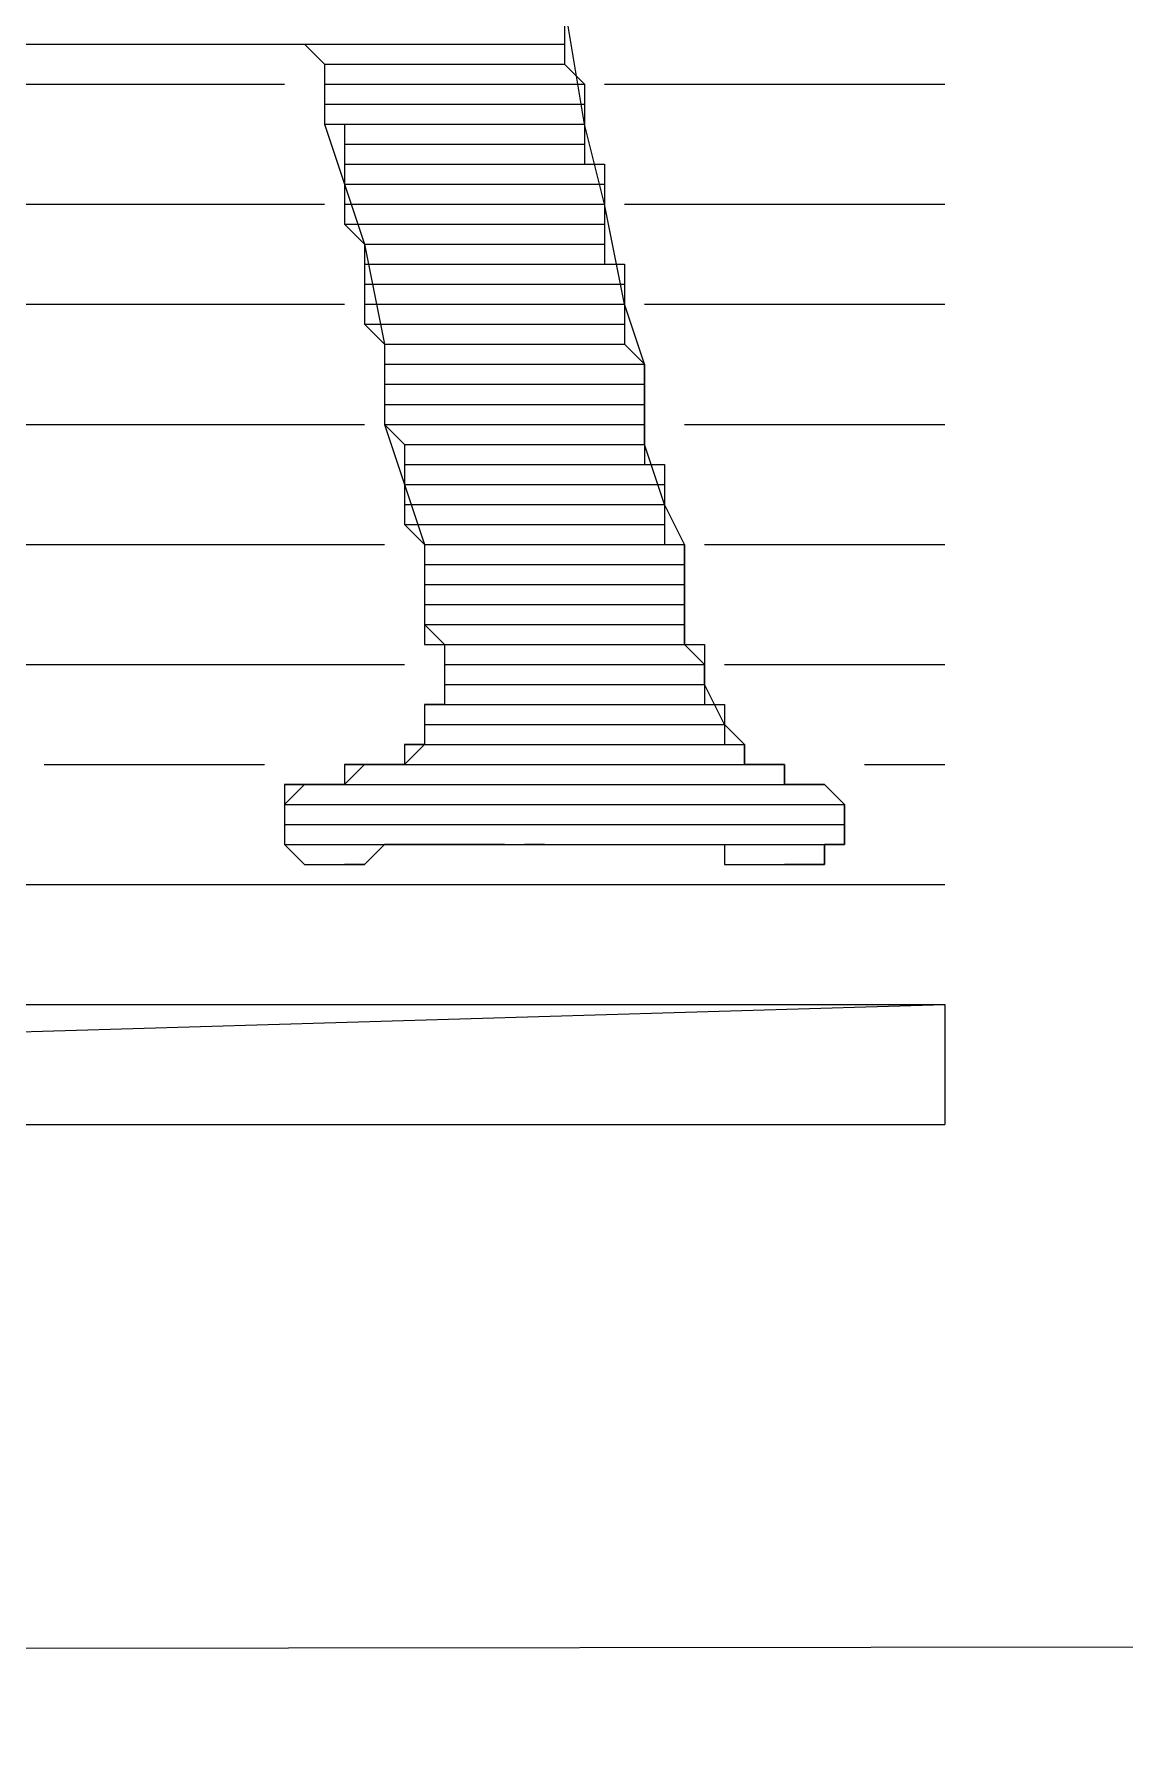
# Model space of a CAD drawing. Header units: metres. Extents: x 45 to 1207, y 17 to 774.
# Drawn here: x 980.52 to 993.6, y 17.04 to 37.56 of the extents above; entities that cross this region are included whole.
import ezdxf

# ---------------------------------------------------------------- set-up
doc = ezdxf.new("R2010")
doc.units = ezdxf.units.M

msp = doc.modelspace()

# ---------------------------------------------------------------- linework, layer by layer
for p, q in [((987.12, 36.48), (986.88, 37.92)), ((986.88, 37.68), (986.88, 37.44)), ((978.48, 37.44), (986.88, 37.44)), ((979.44, 37.44), (983.52, 37.44)), ((979.68, 37.44), (983.52, 37.44)), ((983.52, 37.44), (986.88, 37.44)), ((983.52, 37.44), (986.88, 37.44)), ((983.52, 37.44), (983.76, 37.44)), ((983.76, 37.44), (986.88, 37.44)), ((983.76, 37.44), (986.88, 37.44)), ((983.76, 37.44), (986.88, 37.44)), ((983.76, 37.44), (986.88, 37.44)), ((983.76, 37.44), (986.88, 37.44)), ((983.76, 37.44), (986.88, 37.44)), ((983.76, 37.44), (986.88, 37.44)), ((983.76, 37.44), (986.88, 37.44)), ((983.76, 37.44), (984, 37.2)), ((983.76, 37.44), (986.88, 37.44)), ((983.76, 37.44), (984, 37.2)), ((986.88, 37.44), (986.88, 37.2)), ((984, 37.2), (986.88, 37.2)), ((984, 37.2), (986.88, 37.2)), ((984, 37.2), (986.88, 37.2)), ((984, 37.2), (986.88, 37.2)), ((984, 37.2), (986.88, 37.2)), ((984, 37.2), (984, 36.96)), ((984, 37.2), (986.88, 37.2)), ((984, 37.2), (984, 36.48)), ((986.88, 37.2), (987.12, 36.96)), ((979.68, 36.96), (983.52, 36.96)), ((984, 36.96), (987.12, 36.96)), ((984, 36.96), (987.12, 36.96)), ((984, 36.96), (987.12, 36.96)), ((984, 36.96), (987.12, 36.96)), ((984, 36.96), (987.12, 36.96)), ((984, 36.96), (984, 36.72)), ((984, 36.96), (987.12, 36.96)), ((987.12, 36.96), (987.12, 36.72)), ((987.36, 36.96), (991.44, 36.96)), ((984, 36.72), (987.12, 36.72)), ((984, 36.72), (987.12, 36.72)), ((984, 36.72), (987.12, 36.72)), ((984, 36.72), (984, 36.48)), ((984, 36.72), (987.12, 36.72)), ((987.12, 36.72), (987.12, 36.48)), ((984, 36.48), (987.12, 36.48)), ((984, 36.48), (987.12, 36.48)), ((984, 36.48), (987.12, 36.48)), ((984, 36.48), (987.12, 36.48)), ((984, 36.48), (987.12, 36.48)), ((984, 36.48), (984.48, 35.04)), ((984.24, 36.48), (987.12, 36.48)), ((984.24, 36.48), (987.12, 36.48)), ((984.24, 36.48), (987.12, 36.48)), ((984.24, 36.48), (987.12, 36.48)), ((984.24, 36.48), (984.24, 36.24)), ((984.24, 36.48), (987.12, 36.48)), ((987.12, 36.48), (987.12, 36.24)), ((987.36, 35.52), (987.12, 36.48)), ((984.24, 36.24), (987.12, 36.24)), ((984.24, 36.24), (987.12, 36.24)), ((984.24, 36.24), (987.12, 36.24)), ((984.24, 36.24), (987.12, 36.24)), ((984.24, 36.24), (987.12, 36.24)), ((984.24, 36.24), (987.12, 36.24)), ((984.24, 36.24), (987.12, 36.24)), ((984.24, 36.24), (987.12, 36.24)), ((984.24, 36.24), (987.12, 36.24)), ((984.24, 36.24), (984.24, 36)), ((984.24, 36.24), (987.12, 36.24)), ((987.12, 36.24), (987.12, 36)), ((984.24, 36), (987.12, 36)), ((984.24, 36), (987.12, 36)), ((984.24, 36), (987.12, 36)), ((984.24, 36), (987.12, 36)), ((984.24, 36), (987.12, 36)), ((984.24, 36), (987.36, 36)), ((984.24, 36), (987.36, 36)), ((984.24, 36), (984.24, 35.76)), ((984.24, 36), (987.36, 36)), ((987.36, 36), (987.36, 35.76)), ((984.24, 35.76), (987.36, 35.76)), ((984.24, 35.76), (987.36, 35.76)), ((984.24, 35.76), (987.36, 35.76)), ((984.24, 35.76), (984.24, 35.52)), ((984.24, 35.76), (987.36, 35.76)), ((987.36, 35.76), (987.36, 35.52)), ((979.44, 35.52), (984, 35.52)), ((984.24, 35.52), (987.36, 35.52)), ((984.24, 35.52), (987.36, 35.52)), ((984.24, 35.52), (987.36, 35.52)), ((984.24, 35.52), (987.36, 35.52)), ((984.24, 35.52), (987.36, 35.52)), ((984.24, 35.52), (987.36, 35.52)), ((984.24, 35.52), (987.36, 35.52)), ((984.24, 35.52), (987.36, 35.52)), ((984.24, 35.52), (987.36, 35.52)), ((984.24, 35.52), (987.36, 35.52)), ((984.24, 35.52), (987.36, 35.52)), ((984.24, 35.52), (984.24, 35.28)), ((984.24, 35.52), (987.36, 35.52)), ((987.36, 35.52), (987.36, 35.28)), ((987.6, 34.32), (987.36, 35.52)), ((987.6, 35.52), (991.44, 35.52)), ((984.24, 35.28), (987.36, 35.28)), ((984.24, 35.28), (984.48, 35.04)), ((984.24, 35.28), (987.36, 35.28)), ((987.36, 35.28), (987.36, 35.04)), ((984.48, 35.04), (987.36, 35.04)), ((984.48, 35.04), (987.36, 35.04)), ((984.48, 35.04), (987.36, 35.04)), ((984.48, 35.04), (987.36, 35.04)), ((984.48, 35.04), (987.36, 35.04)), ((984.48, 35.04), (984.48, 34.8)), ((984.48, 35.04), (987.36, 35.04)), ((984.48, 35.04), (984.72, 33.84)), ((987.36, 35.04), (987.36, 34.8)), ((984.48, 34.8), (987.36, 34.8)), ((984.48, 34.8), (987.6, 34.8)), ((984.48, 34.8), (987.6, 34.8)), ((984.48, 34.8), (984.48, 34.56)), ((984.48, 34.8), (987.6, 34.8)), ((987.6, 34.8), (987.6, 34.56)), ((984.48, 34.56), (987.6, 34.56)), ((984.48, 34.56), (987.6, 34.56)), ((984.48, 34.56), (987.6, 34.56)), ((984.48, 34.56), (987.6, 34.56)), ((984.48, 34.56), (987.6, 34.56)), ((984.48, 34.56), (987.6, 34.56)), ((984.48, 34.56), (987.6, 34.56)), ((984.48, 34.56), (984.48, 34.32)), ((984.48, 34.56), (987.6, 34.56)), ((987.6, 34.56), (987.6, 34.32)), ((979.2, 34.32), (984.24, 34.32)), ((984.48, 34.32), (987.6, 34.32)), ((984.48, 34.32), (987.6, 34.32)), ((984.48, 34.32), (987.6, 34.32)), ((984.48, 34.32), (984.48, 34.08)), ((984.48, 34.32), (987.6, 34.32)), ((987.6, 34.32), (987.6, 34.08)), ((987.84, 33.6), (987.6, 34.32)), ((987.84, 34.32), (991.44, 34.32)), ((984.48, 34.08), (987.6, 34.08)), ((984.48, 34.08), (984.72, 33.84)), ((984.48, 34.08), (987.6, 34.08)), ((987.6, 34.08), (987.6, 33.84)), ((984.72, 33.84), (987.6, 33.84)), ((984.72, 33.84), (987.6, 33.84)), ((984.72, 33.84), (987.6, 33.84)), ((984.72, 33.84), (987.6, 33.84)), ((984.72, 33.84), (987.6, 33.84)), ((984.72, 33.84), (984.72, 33.6)), ((984.72, 33.84), (987.6, 33.84)), ((984.72, 33.84), (984.72, 32.88)), ((987.6, 33.84), (987.84, 33.6)), ((984.72, 33.6), (987.84, 33.6)), ((984.72, 33.6), (987.84, 33.6)), ((984.72, 33.6), (987.84, 33.6)), ((984.72, 33.6), (987.84, 33.6)), ((984.72, 33.6), (987.84, 33.6)), ((984.72, 33.6), (984.72, 33.36)), ((984.72, 33.6), (987.84, 33.6)), ((987.84, 33.6), (987.84, 33.36)), ((987.84, 32.64), (987.84, 33.6)), ((984.72, 33.36), (987.84, 33.36)), ((984.72, 33.36), (987.84, 33.36)), ((984.72, 33.36), (987.84, 33.36)), ((984.72, 33.36), (987.84, 33.36)), ((984.72, 33.36), (987.84, 33.36)), ((984.72, 33.36), (984.72, 33.12)), ((984.72, 33.36), (987.84, 33.36)), ((987.84, 33.36), (987.84, 33.12)), ((984.72, 33.12), (987.84, 33.12)), ((984.72, 33.12), (984.72, 32.88)), ((984.72, 33.12), (987.84, 33.12)), ((987.84, 33.12), (987.84, 32.88)), ((978.96, 32.88), (984.48, 32.88)), ((984.72, 32.88), (987.84, 32.88)), ((984.72, 32.88), (984.96, 32.64)), ((984.72, 32.88), (987.84, 32.88)), ((984.72, 32.88), (985.2, 31.44)), ((987.84, 32.88), (987.84, 32.64)), ((988.32, 32.88), (991.44, 32.88)), ((984.96, 32.64), (987.84, 32.64)), ((984.96, 32.64), (987.84, 32.64)), ((984.96, 32.64), (987.84, 32.64)), ((984.96, 32.64), (987.84, 32.64)), ((984.96, 32.64), (987.84, 32.64)), ((984.96, 32.64), (987.84, 32.64)), ((984.96, 32.64), (987.84, 32.64)), ((984.96, 32.64), (984.96, 32.4)), ((984.96, 32.64), (987.84, 32.64)), ((987.84, 32.64), (987.84, 32.4)), ((988.08, 31.92), (987.84, 32.64)), ((984.96, 32.4), (987.84, 32.4)), ((984.96, 32.4), (988.08, 32.4)), ((984.96, 32.4), (988.08, 32.4)), ((984.96, 32.4), (988.08, 32.4)), ((984.96, 32.4), (988.08, 32.4)), ((984.96, 32.4), (984.96, 32.16)), ((984.96, 32.4), (988.08, 32.4)), ((988.08, 32.4), (988.08, 32.16)), ((984.96, 32.16), (988.08, 32.16)), ((984.96, 32.16), (988.08, 32.16)), ((984.96, 32.16), (988.08, 32.16)), ((984.96, 32.16), (988.08, 32.16)), ((984.96, 32.16), (988.08, 32.16)), ((984.96, 32.16), (984.96, 31.92)), ((984.96, 32.16), (988.08, 32.16)), ((988.08, 32.16), (988.08, 31.92)), ((984.96, 31.92), (988.08, 31.92)), ((984.96, 31.92), (988.08, 31.92)), ((984.96, 31.92), (988.08, 31.92)), ((984.96, 31.92), (984.96, 31.68)), ((984.96, 31.92), (988.08, 31.92)), ((988.08, 31.92), (988.08, 31.68)), ((988.32, 31.44), (988.08, 31.92)), ((984.96, 31.68), (988.08, 31.68)), ((984.96, 31.68), (988.08, 31.68)), ((984.96, 31.68), (988.08, 31.68)), ((984.96, 31.68), (988.08, 31.68)), ((984.96, 31.68), (988.08, 31.68)), ((984.96, 31.68), (988.08, 31.68)), ((984.96, 31.68), (988.08, 31.68)), ((984.96, 31.68), (988.08, 31.68)), ((984.96, 31.68), (988.08, 31.68)), ((984.96, 31.68), (988.08, 31.68)), ((984.96, 31.68), (988.08, 31.68)), ((984.96, 31.68), (988.08, 31.68)), ((984.96, 31.68), (988.08, 31.68)), ((984.96, 31.68), (985.2, 31.44)), ((984.96, 31.68), (988.08, 31.68)), ((988.08, 31.68), (988.08, 31.44)), ((978.72, 31.44), (984.72, 31.44)), ((985.2, 31.44), (988.08, 31.44)), ((985.2, 31.44), (988.08, 31.44)), ((985.2, 31.44), (988.08, 31.44)), ((985.2, 31.44), (988.32, 31.44)), ((985.2, 31.44), (988.32, 31.44)), ((985.2, 31.44), (985.2, 31.2)), ((985.2, 31.44), (988.32, 31.44)), ((985.2, 31.44), (985.2, 30.48)), ((988.32, 31.44), (988.32, 31.2)), ((988.32, 30.24), (988.32, 31.44)), ((988.56, 31.44), (991.44, 31.44)), ((985.2, 31.2), (988.32, 31.2)), ((985.2, 31.2), (988.32, 31.2)), ((985.2, 31.2), (988.32, 31.2)), ((985.2, 31.2), (988.32, 31.2)), ((985.2, 31.2), (988.32, 31.2)), ((985.2, 31.2), (988.32, 31.2)), ((985.2, 31.2), (988.32, 31.2)), ((985.2, 31.2), (988.32, 31.2)), ((985.2, 31.2), (988.32, 31.2)), ((985.2, 31.2), (985.2, 30.96)), ((985.2, 31.2), (988.32, 31.2)), ((988.32, 31.2), (988.32, 30.96)), ((985.2, 30.96), (988.32, 30.96)), ((985.2, 30.96), (988.32, 30.96)), ((985.2, 30.96), (988.32, 30.96)), ((985.2, 30.96), (988.32, 30.96)), ((985.2, 30.96), (988.32, 30.96)), ((985.2, 30.96), (988.32, 30.96)), ((985.2, 30.96), (988.32, 30.96)), ((985.2, 30.96), (988.32, 30.96)), ((985.2, 30.96), (988.32, 30.96)), ((985.2, 30.96), (988.32, 30.96)), ((985.2, 30.96), (988.32, 30.96)), ((985.2, 30.96), (985.2, 30.72)), ((985.2, 30.96), (988.32, 30.96)), ((988.32, 30.96), (988.32, 30.72)), ((985.2, 30.72), (988.32, 30.72)), ((985.2, 30.72), (988.32, 30.72)), ((985.2, 30.72), (988.32, 30.72)), ((985.2, 30.72), (985.2, 30.48)), ((985.2, 30.72), (988.32, 30.72)), ((988.32, 30.72), (988.32, 30.48)), ((985.2, 30.48), (988.32, 30.48)), ((985.2, 30.48), (988.32, 30.48)), ((985.2, 30.48), (988.32, 30.48)), ((985.2, 30.48), (988.32, 30.48)), ((985.2, 30.48), (988.32, 30.48)), ((985.2, 30.48), (988.32, 30.48)), ((985.2, 30.48), (988.32, 30.48)), ((985.2, 30.48), (988.32, 30.48)), ((985.2, 30.48), (988.32, 30.48)), ((985.2, 30.48), (988.32, 30.48)), ((985.2, 30.48), (988.32, 30.48)), ((985.2, 30.48), (988.32, 30.48)), ((985.2, 30.48), (988.32, 30.48)), ((985.2, 30.48), (985.2, 30.24)), ((985.2, 30.48), (988.32, 30.48)), ((985.2, 30.48), (985.44, 30.24)), ((988.32, 30.48), (988.32, 30.24)), ((985.2, 30.24), (988.32, 30.24)), ((985.2, 30.24), (988.56, 30.24)), ((985.2, 30.24), (988.56, 30.24)), ((985.2, 30.24), (988.56, 30.24)), ((985.2, 30.24), (988.56, 30.24)), ((985.2, 30.24), (988.56, 30.24)), ((985.2, 30.24), (988.56, 30.24)), ((985.2, 30.24), (988.56, 30.24)), ((985.2, 30.24), (988.56, 30.24)), ((985.44, 30.24), (988.56, 30.24)), ((985.44, 30.24), (988.56, 30.24)), ((985.44, 30.24), (988.56, 30.24)), ((985.44, 30.24), (988.56, 30.24)), ((985.44, 30.24), (988.56, 30.24)), ((985.44, 30.24), (988.56, 30.24)), ((985.44, 30.24), (985.44, 30)), ((985.44, 30.24), (988.56, 30.24)), ((985.44, 30.24), (985.44, 29.52)), ((988.56, 30), (988.32, 30.24)), ((988.56, 30.24), (988.56, 30)), ((978.48, 30), (984.96, 30)), ((985.44, 30), (988.56, 30)), ((985.44, 30), (988.56, 30)), ((985.44, 30), (988.56, 30)), ((985.44, 30), (988.56, 30)), ((985.44, 30), (988.56, 30)), ((985.44, 30), (988.56, 30)), ((985.44, 30), (988.56, 30)), ((985.44, 30), (988.56, 30)), ((985.44, 30), (988.56, 30)), ((985.44, 30), (988.56, 30)), ((985.44, 30), (988.56, 30)), ((985.44, 30), (988.56, 30)), ((985.44, 30), (988.56, 30)), ((985.44, 30), (988.56, 30)), ((985.44, 30), (988.56, 30)), ((985.44, 30), (985.44, 29.76)), ((985.44, 30), (988.56, 30)), ((988.56, 30), (988.56, 29.76)), ((988.56, 29.76), (988.56, 30)), ((988.8, 30), (991.44, 30)), ((985.44, 29.76), (988.56, 29.76)), ((985.44, 29.76), (988.56, 29.76)), ((985.44, 29.76), (988.56, 29.76)), ((985.44, 29.76), (988.56, 29.76)), ((985.44, 29.76), (988.56, 29.76)), ((985.44, 29.76), (988.56, 29.76)), ((985.44, 29.76), (988.56, 29.76)), ((985.44, 29.76), (988.56, 29.76)), ((985.44, 29.76), (988.56, 29.76)), ((985.44, 29.76), (988.56, 29.76)), ((985.44, 29.76), (988.56, 29.76)), ((985.44, 29.76), (988.56, 29.76)), ((985.44, 29.76), (988.56, 29.76)), ((985.44, 29.76), (985.44, 29.52)), ((985.44, 29.76), (988.56, 29.76)), ((988.56, 29.76), (988.56, 29.52)), ((988.8, 29.28), (988.56, 29.76)), ((985.44, 29.52), (985.2, 29.52)), ((985.2, 29.52), (988.8, 29.52)), ((985.2, 29.52), (988.8, 29.52)), ((985.2, 29.52), (988.8, 29.52)), ((985.2, 29.52), (988.8, 29.52)), ((985.2, 29.52), (988.8, 29.52)), ((985.2, 29.52), (988.8, 29.52)), ((985.2, 29.52), (988.8, 29.52)), ((985.2, 29.52), (985.2, 29.28)), ((985.2, 29.52), (988.8, 29.52)), ((985.44, 29.52), (985.2, 29.52)), ((985.2, 29.52), (985.2, 29.04)), ((985.44, 29.52), (988.56, 29.52)), ((985.44, 29.52), (988.56, 29.52)), ((985.44, 29.52), (988.56, 29.52)), ((985.44, 29.52), (988.56, 29.52)), ((985.44, 29.52), (988.56, 29.52)), ((985.44, 29.52), (988.56, 29.52)), ((985.44, 29.52), (988.56, 29.52)), ((985.44, 29.52), (988.8, 29.52)), ((985.44, 29.52), (988.8, 29.52)), ((985.44, 29.52), (988.8, 29.52)), ((988.8, 29.52), (988.8, 29.28)), ((985.2, 29.28), (988.8, 29.28)), ((985.2, 29.28), (988.8, 29.28)), ((985.2, 29.28), (988.8, 29.28)), ((985.2, 29.28), (988.8, 29.28)), ((985.2, 29.28), (988.8, 29.28)), ((985.2, 29.28), (988.8, 29.28)), ((985.2, 29.28), (988.8, 29.28)), ((985.2, 29.28), (988.8, 29.28)), ((985.2, 29.28), (988.8, 29.28)), ((985.2, 29.28), (988.8, 29.28)), ((985.2, 29.28), (988.8, 29.28)), ((985.2, 29.28), (988.8, 29.28)), ((985.2, 29.28), (988.8, 29.28)), ((985.2, 29.28), (988.8, 29.28)), ((985.2, 29.28), (988.8, 29.28)), ((985.2, 29.28), (988.8, 29.28)), ((985.2, 29.28), (988.8, 29.28)), ((985.2, 29.28), (988.8, 29.28)), ((985.2, 29.28), (988.8, 29.28)), ((985.2, 29.28), (988.8, 29.28)), ((985.2, 29.28), (988.8, 29.28)), ((985.2, 29.28), (988.8, 29.28)), ((985.2, 29.28), (988.8, 29.28)), ((985.2, 29.28), (988.8, 29.28)), ((985.2, 29.28), (988.8, 29.28)), ((985.2, 29.28), (985.2, 29.04)), ((985.2, 29.28), (988.8, 29.28)), ((988.8, 29.28), (988.8, 29.04)), ((989.04, 29.04), (988.8, 29.28)), ((985.2, 29.04), (984.96, 29.04)), ((984.96, 29.04), (989.04, 29.04)), ((984.96, 29.04), (989.04, 29.04)), ((984.96, 29.04), (989.04, 29.04)), ((984.96, 29.04), (989.04, 29.04)), ((984.96, 29.04), (989.04, 29.04)), ((984.96, 29.04), (989.04, 29.04)), ((984.96, 29.04), (989.04, 29.04)), ((984.96, 29.04), (989.04, 29.04)), ((984.96, 29.04), (989.04, 29.04)), ((984.96, 29.04), (984.96, 28.8)), ((984.96, 29.04), (989.04, 29.04)), ((985.2, 29.04), (984.96, 28.8)), ((985.2, 29.04), (988.8, 29.04)), ((985.2, 29.04), (988.8, 29.04)), ((985.2, 29.04), (988.8, 29.04)), ((985.2, 29.04), (988.8, 29.04)), ((985.2, 29.04), (988.8, 29.04)), ((985.2, 29.04), (988.8, 29.04)), ((985.2, 29.04), (988.8, 29.04)), ((985.2, 29.04), (989.04, 29.04)), ((985.2, 29.04), (989.04, 29.04)), ((985.2, 29.04), (989.04, 29.04)), ((985.2, 29.04), (989.04, 29.04)), ((985.2, 29.04), (989.04, 29.04)), ((985.2, 29.04), (989.04, 29.04)), ((985.2, 29.04), (989.04, 29.04)), ((985.2, 29.04), (989.04, 29.04)), ((985.2, 29.04), (989.04, 29.04)), ((989.04, 29.04), (989.04, 28.8)), ((989.04, 28.8), (989.04, 29.04)), ((980.64, 28.8), (983.28, 28.8)), ((984.48, 28.8), (984.24, 28.8)), ((984.24, 28.8), (989.52, 28.8)), ((984.24, 28.8), (984.24, 28.56)), ((984.24, 28.8), (989.52, 28.8)), ((984.48, 28.8), (984.24, 28.56)), ((984.72, 28.8), (984.48, 28.8)), ((984.48, 28.8), (989.28, 28.8)), ((984.48, 28.8), (989.28, 28.8)), ((984.48, 28.8), (989.28, 28.8)), ((984.48, 28.8), (989.52, 28.8)), ((984.48, 28.8), (989.52, 28.8)), ((984.48, 28.8), (989.52, 28.8)), ((984.48, 28.8), (989.52, 28.8)), ((984.48, 28.8), (989.52, 28.8)), ((984.48, 28.8), (989.52, 28.8)), ((984.48, 28.8), (989.52, 28.8)), ((984.48, 28.8), (989.52, 28.8)), ((984.48, 28.8), (989.52, 28.8)), ((984.96, 28.8), (984.48, 28.8)), ((984.96, 28.8), (984.72, 28.8)), ((984.72, 28.8), (989.28, 28.8)), ((984.72, 28.8), (989.28, 28.8)), ((984.72, 28.8), (989.28, 28.8)), ((984.72, 28.8), (989.28, 28.8)), ((984.72, 28.8), (989.28, 28.8)), ((984.72, 28.8), (989.28, 28.8)), ((984.96, 28.8), (989.04, 28.8)), ((984.96, 28.8), (989.04, 28.8)), ((984.96, 28.8), (989.04, 28.8)), ((984.96, 28.8), (989.04, 28.8)), ((984.96, 28.8), (989.04, 28.8)), ((984.96, 28.8), (989.04, 28.8)), ((984.96, 28.8), (989.04, 28.8)), ((984.96, 28.8), (989.28, 28.8)), ((989.52, 28.8), (989.04, 28.8)), ((989.52, 28.8), (989.52, 28.56)), ((989.52, 28.56), (989.52, 28.8)), ((990.48, 28.8), (991.44, 28.8)), ((983.76, 28.56), (983.52, 28.56)), ((983.52, 28.56), (990, 28.56)), ((983.52, 28.56), (983.52, 28.32)), ((983.52, 28.56), (990, 28.56)), ((983.76, 28.56), (983.52, 28.32)), ((984, 28.56), (983.76, 28.56)), ((983.76, 28.56), (990, 28.56)), ((983.76, 28.56), (990, 28.56)), ((983.76, 28.56), (990, 28.56)), ((983.76, 28.56), (990, 28.56)), ((983.76, 28.56), (990, 28.56)), ((983.76, 28.56), (990, 28.56)), ((983.76, 28.56), (990, 28.56)), ((983.76, 28.56), (990, 28.56)), ((983.76, 28.56), (990, 28.56)), ((983.76, 28.56), (990, 28.56)), ((983.76, 28.56), (990, 28.56)), ((983.76, 28.56), (990, 28.56)), ((983.76, 28.56), (990, 28.56)), ((983.76, 28.56), (990, 28.56)), ((983.76, 28.56), (990, 28.56)), ((983.76, 28.56), (990, 28.56)), ((984.24, 28.56), (983.76, 28.56)), ((984.24, 28.56), (984, 28.56)), ((984, 28.56), (989.76, 28.56)), ((984, 28.56), (989.76, 28.56)), ((984, 28.56), (989.76, 28.56)), ((984, 28.56), (989.76, 28.56)), ((984, 28.56), (989.76, 28.56)), ((984, 28.56), (989.76, 28.56)), ((984, 28.56), (989.76, 28.56)), ((984, 28.56), (990, 28.56)), ((984, 28.56), (990, 28.56)), ((984, 28.56), (990, 28.56)), ((984.24, 28.56), (989.52, 28.56)), ((984.24, 28.56), (989.76, 28.56)), ((984.24, 28.56), (989.76, 28.56)), ((984.24, 28.56), (989.76, 28.56)), ((984.24, 28.56), (989.76, 28.56)), ((984.24, 28.56), (989.76, 28.56)), ((990, 28.56), (989.52, 28.56)), ((990, 28.56), (990.24, 28.32)), ((990.24, 28.32), (990, 28.56)), ((983.52, 28.32), (990.24, 28.32)), ((983.52, 28.32), (990.24, 28.32)), ((983.52, 28.32), (990.24, 28.32)), ((983.52, 28.32), (990.24, 28.32)), ((983.52, 28.32), (990.24, 28.32)), ((983.52, 28.32), (990.24, 28.32)), ((983.52, 28.32), (990.24, 28.32)), ((983.52, 28.32), (990.24, 28.32)), ((983.52, 28.32), (990.24, 28.32)), ((983.52, 28.32), (990.24, 28.32)), ((983.52, 28.32), (990.24, 28.32)), ((983.52, 28.32), (990.24, 28.32)), ((983.52, 28.32), (990.24, 28.32)), ((983.52, 28.32), (990.24, 28.32)), ((983.52, 28.32), (990.24, 28.32)), ((983.52, 28.32), (990.24, 28.32)), ((983.52, 28.32), (990.24, 28.32)), ((983.52, 28.32), (990.24, 28.32)), ((983.52, 28.32), (990.24, 28.32)), ((983.52, 28.32), (990.24, 28.32)), ((983.52, 28.32), (990.24, 28.32)), ((983.52, 28.32), (990.24, 28.32)), ((983.52, 28.32), (990.24, 28.32)), ((983.52, 28.32), (990.24, 28.32)), ((983.52, 28.32), (990.24, 28.32)), ((983.52, 28.32), (990.24, 28.32)), ((983.52, 28.32), (990.24, 28.32)), ((983.52, 28.32), (990.24, 28.32)), ((983.52, 28.32), (990.24, 28.32)), ((983.52, 28.32), (983.52, 28.08)), ((983.52, 28.32), (990.24, 28.32)), ((983.52, 28.32), (983.52, 27.84)), ((990.24, 28.32), (990.24, 28.08)), ((990.24, 27.84), (990.24, 28.32)), ((983.52, 28.08), (990.24, 28.08)), ((983.52, 28.08), (990.24, 28.08)), ((983.52, 28.08), (990.24, 28.08)), ((983.52, 28.08), (990.24, 28.08)), ((983.52, 28.08), (990.24, 28.08)), ((983.52, 28.08), (990.24, 28.08)), ((983.52, 28.08), (990.24, 28.08)), ((983.52, 28.08), (990.24, 28.08)), ((983.52, 28.08), (990.24, 28.08)), ((983.52, 28.08), (990.24, 28.08)), ((983.52, 28.08), (990.24, 28.08)), ((983.52, 28.08), (990.24, 28.08)), ((983.52, 28.08), (990.24, 28.08)), ((983.52, 28.08), (990.24, 28.08)), ((983.52, 28.08), (990.24, 28.08)), ((983.52, 28.08), (990.24, 28.08)), ((983.52, 28.08), (990.24, 28.08)), ((983.52, 28.08), (983.52, 27.84)), ((983.52, 28.08), (990.24, 28.08)), ((990.24, 28.08), (990.24, 27.84)), ((983.52, 27.84), (990.24, 27.84)), ((983.52, 27.84), (990.24, 27.84)), ((983.52, 27.84), (990.24, 27.84)), ((983.52, 27.84), (990.24, 27.84)), ((983.52, 27.84), (990.24, 27.84)), ((983.52, 27.84), (990.24, 27.84)), ((983.52, 27.84), (990.24, 27.84)), ((983.52, 27.84), (990.24, 27.84)), ((983.52, 27.84), (990.24, 27.84)), ((983.52, 27.84), (990.24, 27.84)), ((983.52, 27.84), (990.24, 27.84)), ((983.52, 27.84), (990.24, 27.84)), ((983.52, 27.84), (990.24, 27.84)), ((983.52, 27.84), (990.24, 27.84)), ((983.52, 27.84), (990.24, 27.84)), ((983.52, 27.84), (990.24, 27.84)), ((983.52, 27.84), (990.24, 27.84)), ((983.52, 27.84), (986.4, 27.84)), ((983.52, 27.84), (986.64, 27.84)), ((983.52, 27.84), (985.92, 27.84)), ((983.52, 27.84), (986.16, 27.84)), ((983.52, 27.84), (985.68, 27.84)), ((983.52, 27.84), (985.92, 27.84)), ((983.52, 27.84), (985.44, 27.84)), ((983.52, 27.84), (985.68, 27.84)), ((983.52, 27.84), (985.2, 27.84)), ((983.52, 27.84), (985.44, 27.84)), ((983.52, 27.84), (985.2, 27.84)), ((983.52, 27.84), (985.2, 27.84)), ((983.52, 27.84), (984.96, 27.84)), ((983.52, 27.84), (985.2, 27.84)), ((983.52, 27.84), (984.72, 27.84)), ((983.52, 27.84), (984.96, 27.84)), ((983.52, 27.84), (983.76, 27.6)), ((983.52, 27.84), (984.72, 27.84)), ((983.52, 27.84), (983.76, 27.6)), ((984.72, 27.84), (984.48, 27.6)), ((984.48, 27.6), (984.72, 27.84)), ((984.96, 27.84), (984.72, 27.84)), ((984.72, 27.84), (985.2, 27.84)), ((985.2, 27.84), (984.96, 27.84)), ((985.44, 27.84), (985.2, 27.84)), ((985.68, 27.84), (985.44, 27.84)), ((985.92, 27.84), (985.68, 27.84)), ((986.16, 27.84), (985.92, 27.84)), ((986.16, 27.84), (986.4, 27.84)), ((986.64, 27.84), (986.4, 27.84)), ((986.64, 27.84), (986.88, 27.84)), ((986.88, 27.84), (987.12, 27.84)), ((987.12, 27.84), (990.24, 27.84)), ((987.12, 27.84), (990.24, 27.84)), ((987.36, 27.84), (987.6, 27.84)), ((987.6, 27.84), (990.24, 27.84)), ((987.6, 27.84), (990.24, 27.84)), ((987.84, 27.84), (990.24, 27.84)), ((987.84, 27.84), (990.24, 27.84)), ((988.08, 27.84), (990, 27.84)), ((988.08, 27.84), (990.24, 27.84)), ((988.08, 27.84), (990, 27.84)), ((988.08, 27.84), (990, 27.84)), ((988.32, 27.84), (990, 27.84)), ((988.32, 27.84), (990, 27.84)), ((988.32, 27.84), (990, 27.84)), ((988.32, 27.84), (990, 27.84)), ((988.32, 27.84), (988.8, 27.84)), ((988.56, 27.84), (990, 27.84)), ((988.56, 27.84), (990, 27.84)), ((988.8, 27.84), (988.8, 27.6)), ((988.8, 27.84), (990, 27.84)), ((988.8, 27.84), (988.8, 27.6)), ((990.24, 27.84), (990, 27.84)), ((990, 27.84), (990, 27.6)), ((990, 27.6), (990, 27.84)), ((990, 27.84), (990.24, 27.84)), ((983.76, 27.6), (984.48, 27.6)), ((983.76, 27.6), (984.48, 27.6)), ((983.76, 27.6), (984.48, 27.6)), ((983.76, 27.6), (984.24, 27.6)), ((983.76, 27.6), (984.48, 27.6)), ((983.76, 27.6), (984.24, 27.6)), ((983.76, 27.6), (984.24, 27.6)), ((983.76, 27.6), (984, 27.6)), ((983.76, 27.6), (984, 27.6)), ((983.76, 27.6), (984.48, 27.6)), ((984, 27.6), (984.24, 27.6)), ((984, 27.6), (984, 27.6)), ((984.48, 27.6), (984.24, 27.6)), ((988.8, 27.6), (990, 27.6)), ((988.8, 27.6), (990, 27.6)), ((988.8, 27.6), (990, 27.6)), ((988.8, 27.6), (990, 27.6)), ((989.04, 27.6), (989.76, 27.6)), ((989.04, 27.6), (990, 27.6)), ((989.04, 27.6), (989.76, 27.6)), ((989.04, 27.6), (989.76, 27.6)), ((989.28, 27.6), (989.28, 27.6)), ((989.28, 27.6), (989.52, 27.6)), ((989.28, 27.6), (989.76, 27.6)), ((989.76, 27.6), (989.52, 27.6)), ((989.52, 27.6), (989.52, 27.6)), ((990, 27.6), (989.76, 27.6)), ((971.52, 27.36), (991.44, 27.36)), ((942.48, 24.48), (991.44, 25.92)), ((942.48, 24.48), (991.44, 25.92)), ((942.48, 25.92), (991.44, 25.92)), ((991.44, 25.92), (991.44, 24.48)), ((942.48, 24.48), (991.44, 24.48)), ((53.04, 17.04), (1205.04, 18.48)), ((53.04, 17.04), (1205.04, 18.48))]:
    msp.add_line(p, q)
msp.add_lwpolyline([(985.2, 27.84), (985.59, 27.84), (985.98, 27.84), (986.37, 27.84), (986.76, 27.84), (987.15, 27.84), (987.54, 27.84), (987.93, 27.84), (988.32, 27.84)])

doc.saveas('drawing.dxf')
